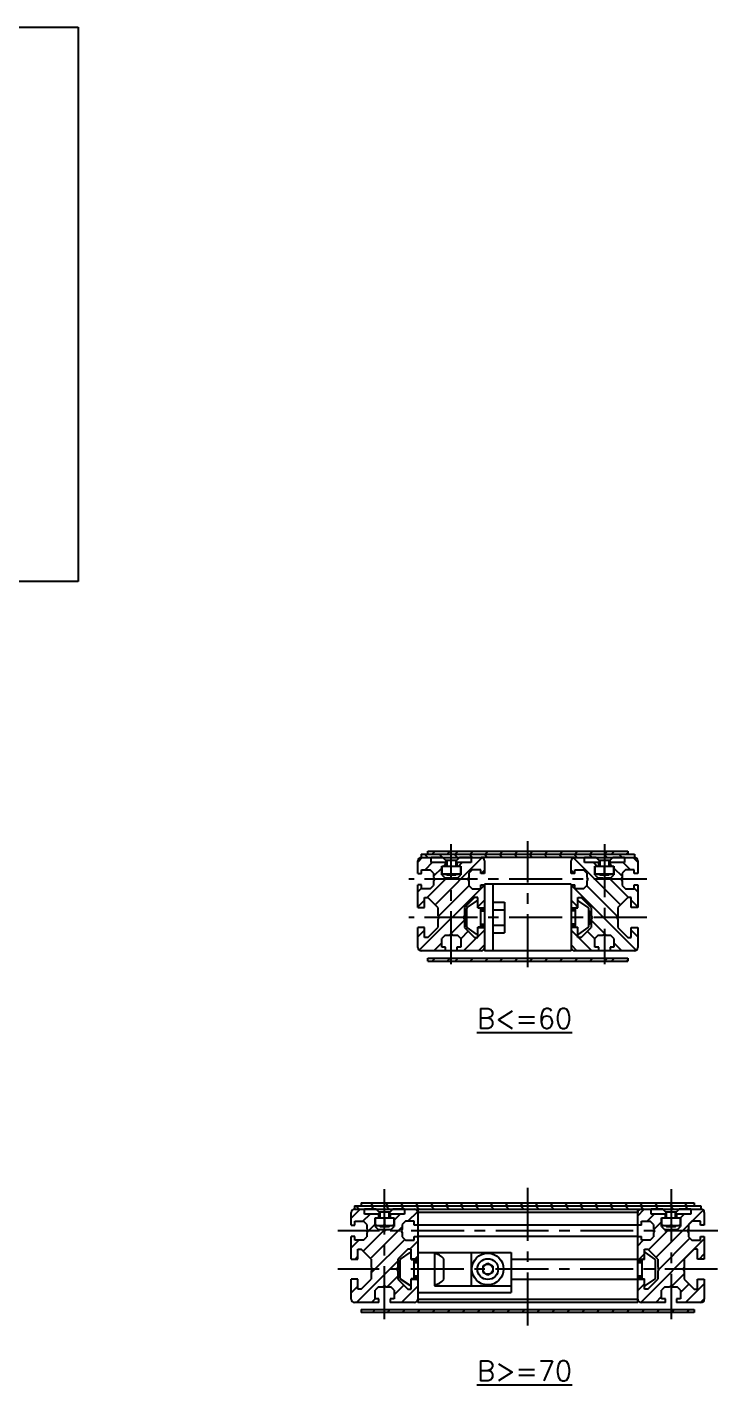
# Model space of a CAD drawing. Extents: x 0 to 1769, y -8 to 950.
# Drawn here: x 1362.1 to 1569.5, y 109.3 to 516.8 of the extents above; entities that cross this region are included whole.
import ezdxf

# ---------------------------------------------------------------- set-up
doc = ezdxf.new("R2010")
doc.units = 0
doc.header["$LTSCALE"] = 0.5
doc.linetypes.add('CENTER', pattern=[50.8, 31.75, -6.35, 6.35, -6.35])
for name, color, linetype in [('MSM_CENTER', 1, 'CENTER'), ('MSM_CONTINUOUS', 7, 'CONTINUOUS'), ('MSM_NARROW', 5, 'CONTINUOUS'), ('MSM_PART_NUMBER', 7, 'CONTINUOUS')]:
    doc.layers.add(name, color=color, linetype=linetype)
doc.styles.get("Standard").update_dxf_attribs({"font": 'txt.shx', "height": 3, "bigfont": 'bigfont.shx'})

msp = doc.modelspace()

# ---------------------------------------------------------------- linework, layer by layer
at = {"layer": 'MSM_CENTER'}
for p, q in [((1489.41, 235.53), (1489.41, 271.53)), ((1512.41, 234.63), (1512.41, 272.43)), ((1535.41, 271.53), (1535.41, 235.53)), ((1548.11, 261.03), (1476.71, 261.03)), ((1548.11, 249.53), (1476.71, 249.53)), ((1469.41, 129), (1469.41, 168)), ((1512.41, 127.1), (1512.41, 168.9)), ((1555.41, 168), (1555.41, 129)), ((1569.47, 155.5), (1455.41, 155.5)), ((1569.41, 144), (1455.41, 144))]:
    msp.add_line(p, q, dxfattribs=at)
at = {"layer": 'MSM_CONTINUOUS'}
for p, q in [((1482.41, 269.43), (1542.41, 269.43)), ((1482.41, 268.53), (1482.41, 269.43)), ((1542.41, 269.43), (1542.41, 268.53)), ((1479.41, 262.73), (1479.41, 266.53)), ((1480.41, 268.53), (1544.41, 268.53)), ((1480.41, 268.53), (1480.41, 267.53)), ((1480.41, 267.53), (1499.41, 267.53)), ((1483.41, 266.03), (1483.41, 267.53)), ((1486.91, 267.53), (1483.41, 267.53)), ((1487.71, 266.03), (1483.41, 266.03)), ((1486.56, 264.93), (1492.26, 264.93)), ((1486.56, 262.33), (1486.56, 264.93)), ((1486.66, 262.53), (1486.66, 264.93)), ((1486.91, 267.53), (1487.81, 266.63)), ((1487.71, 264.93), (1487.71, 266.03)), ((1487.81, 266.63), (1487.81, 264.93)), ((1491.01, 266.63), (1487.81, 266.63)), ((1489.41, 262.77), (1489.41, 264.93)), ((1491.01, 266.63), (1491.91, 267.53)), ((1491.01, 264.93), (1491.01, 266.63)), ((1491.11, 266.03), (1491.11, 264.93)), ((1495.41, 266.03), (1491.11, 266.03)), ((1495.41, 267.53), (1491.91, 267.53)), ((1492.16, 264.93), (1492.16, 262.53)), ((1492.26, 264.93), (1492.26, 262.33)), ((1495.41, 267.53), (1495.41, 266.03)), ((1525.41, 267.53), (1498.48, 267.53)), ((1499.41, 267.53), (1499.41, 267.53)), ((1499.41, 266.53), (1499.41, 262.73)), ((1525.41, 267.53), (1544.41, 267.53)), ((1526.34, 267.53), (1525.41, 267.53)), ((1525.41, 267.53), (1525.41, 267.53)), ((1525.41, 262.73), (1525.41, 266.53)), ((1529.41, 266.03), (1529.41, 267.53)), ((1532.91, 267.53), (1529.41, 267.53)), ((1533.71, 266.03), (1529.41, 266.03)), ((1532.56, 262.33), (1532.56, 264.93)), ((1532.56, 264.93), (1538.26, 264.93)), ((1532.66, 262.53), (1532.66, 264.93)), ((1532.91, 267.53), (1533.81, 266.63)), ((1533.71, 264.93), (1533.71, 266.03)), ((1537.01, 266.63), (1533.81, 266.63)), ((1533.81, 266.63), (1533.81, 264.93)), ((1535.41, 262.77), (1535.41, 264.93)), ((1537.01, 266.63), (1537.91, 267.53)), ((1537.01, 266.63), (1537.01, 264.93)), ((1537.11, 266.03), (1537.11, 264.93)), ((1541.41, 266.03), (1537.11, 266.03)), ((1541.41, 267.53), (1537.91, 267.53)), ((1538.16, 264.93), (1538.16, 262.53)), ((1538.26, 264.93), (1538.26, 262.33)), ((1541.41, 267.53), (1541.41, 266.03)), ((1544.41, 268.53), (1544.41, 267.53)), ((1545.41, 266.53), (1545.41, 262.73)), ((1479.41, 262.73), (1480.51, 262.73)), ((1480.51, 263.88), (1483.11, 263.88)), ((1480.51, 262.73), (1480.51, 263.88)), ((1484.11, 262.88), (1483.11, 263.88)), ((1484.11, 262.88), (1484.11, 261.55)), ((1484.11, 261.55), (1484.41, 261.03)), ((1484.41, 261.03), (1484.11, 260.51)), ((1486.56, 262.33), (1487.56, 261.33)), ((1492.16, 262.53), (1486.66, 262.53)), ((1488.89, 261.33), (1487.56, 261.33)), ((1487.86, 262.53), (1488.06, 262.33)), ((1488.06, 262.33), (1490.76, 262.33)), ((1489.41, 261.03), (1488.89, 261.33)), ((1489.93, 261.33), (1489.41, 261.03)), ((1491.26, 261.33), (1489.93, 261.33)), ((1490.76, 262.33), (1490.96, 262.53)), ((1491.26, 261.33), (1492.26, 262.33)), ((1494.71, 261.55), (1494.41, 261.03)), ((1494.41, 261.03), (1494.71, 260.51)), ((1495.71, 263.88), (1494.71, 262.88)), ((1494.71, 262.88), (1494.71, 261.55)), ((1498.31, 263.88), (1495.71, 263.88)), ((1498.31, 262.73), (1498.31, 263.88)), ((1499.41, 262.73), (1498.31, 262.73)), ((1526.51, 262.73), (1525.41, 262.73)), ((1526.51, 263.88), (1529.11, 263.88)), ((1526.51, 262.73), (1526.51, 263.88)), ((1530.11, 262.88), (1529.11, 263.88)), ((1530.11, 262.88), (1530.11, 261.55)), ((1530.11, 261.55), (1530.41, 261.03)), ((1530.41, 261.03), (1530.11, 260.51)), ((1532.56, 262.33), (1533.56, 261.33)), ((1538.16, 262.53), (1532.66, 262.53)), ((1534.89, 261.33), (1533.56, 261.33)), ((1533.86, 262.53), (1534.06, 262.33)), ((1534.06, 262.33), (1536.76, 262.33)), ((1535.41, 261.03), (1534.89, 261.33)), ((1535.93, 261.33), (1535.41, 261.03)), ((1537.26, 261.33), (1535.93, 261.33)), ((1536.76, 262.33), (1536.96, 262.53)), ((1537.26, 261.33), (1538.26, 262.33)), ((1540.71, 261.55), (1540.41, 261.03)), ((1540.41, 261.03), (1540.71, 260.51)), ((1541.71, 263.88), (1540.71, 262.88)), ((1540.71, 262.88), (1540.71, 261.55)), ((1544.31, 263.88), (1541.71, 263.88)), ((1544.31, 262.73), (1544.31, 263.88)), ((1545.41, 262.73), (1544.31, 262.73)), ((1479.41, 252.53), (1479.41, 259.33)), ((1480.51, 259.33), (1479.41, 259.33)), ((1480.51, 258.18), (1480.51, 259.33)), ((1483.11, 258.18), (1480.51, 258.18)), ((1483.11, 258.18), (1484.11, 259.18)), ((1484.11, 260.51), (1484.11, 259.18)), ((1494.71, 260.51), (1494.71, 259.18)), ((1494.71, 259.18), (1495.71, 258.18)), ((1495.71, 258.18), (1498.31, 258.18)), ((1498.31, 258.18), (1498.31, 259.33)), ((1498.31, 259.33), (1499.41, 259.33)), ((1525.41, 259.53), (1499.41, 259.53)), ((1499.41, 259.53), (1499.41, 239.53)), ((1501.91, 259.53), (1501.91, 239.53)), ((1525.41, 259.53), (1525.41, 239.53)), ((1525.41, 259.33), (1526.51, 259.33)), ((1526.51, 258.18), (1526.51, 259.33)), ((1529.11, 258.18), (1526.51, 258.18)), ((1529.11, 258.18), (1530.11, 259.18)), ((1530.11, 259.66), (1530.1, 259.66)), ((1530.11, 260.51), (1530.11, 259.18)), ((1540.71, 260.51), (1540.71, 259.18)), ((1540.71, 259.18), (1541.71, 258.18)), ((1541.71, 258.18), (1544.31, 258.18)), ((1544.31, 258.18), (1544.31, 259.33)), ((1544.31, 259.33), (1545.41, 259.33)), ((1545.41, 259.33), (1545.41, 252.53)), ((1481.41, 255.53), (1482.41, 255.53)), ((1481.41, 252.53), (1481.41, 255.53)), ((1481.41, 252.63), (1481.41, 253.83)), ((1485.41, 252.53), (1482.41, 255.53)), ((1496.41, 255.53), (1493.41, 252.53)), ((1494.24, 252.52), (1497.05, 254.49)), ((1497.41, 255.53), (1496.41, 255.53)), ((1497.41, 252.43), (1497.41, 255.53)), ((1501.91, 254.15), (1505.41, 254.15)), ((1505.41, 254.15), (1505.41, 244.91)), ((1527.41, 255.53), (1528.41, 255.53)), ((1527.41, 252.43), (1527.41, 255.53)), ((1530.58, 252.52), (1527.77, 254.49)), ((1531.41, 252.53), (1528.41, 255.53)), ((1542.41, 255.53), (1539.41, 252.53)), ((1543.41, 255.53), (1542.41, 255.53)), ((1543.41, 252.53), (1543.41, 255.53)), ((1543.41, 252.63), (1543.41, 253.83)), ((1479.41, 252.53), (1481.41, 252.53)), ((1481.41, 252.63), (1481.41, 252.63)), ((1485.41, 252.53), (1485.41, 250.05)), ((1485.41, 250.05), (1485.71, 249.53)), ((1485.71, 249.53), (1485.41, 249.01)), ((1485.41, 249.01), (1485.41, 246.53)), ((1493.41, 250.05), (1493.11, 249.53)), ((1493.11, 249.53), (1493.41, 249.01)), ((1493.41, 252.53), (1493.41, 250.05)), ((1493.41, 249.01), (1493.41, 246.53)), ((1493.91, 251.54), (1494.11, 251.74)), ((1493.91, 251.54), (1493.91, 247.52)), ((1494.11, 246.78), (1494.11, 252.27)), ((1497.41, 252.48), (1499.41, 252.48)), ((1497.41, 252.43), (1498.01, 252.43)), ((1498.21, 252.23), (1498.21, 246.83)), ((1499.41, 252.03), (1498.21, 252.03)), ((1501.91, 251.84), (1505.41, 251.84)), ((1525.41, 252.48), (1527.41, 252.48)), ((1525.41, 252.03), (1526.61, 252.03)), ((1526.61, 252.23), (1526.61, 246.83)), ((1527.41, 252.43), (1526.81, 252.43)), ((1530.71, 246.78), (1530.71, 252.27)), ((1530.91, 251.54), (1530.71, 251.74)), ((1530.91, 251.54), (1530.91, 247.52)), ((1531.41, 252.53), (1531.41, 250.05)), ((1531.41, 250.05), (1531.71, 249.53)), ((1531.71, 249.53), (1531.41, 249.01)), ((1531.41, 249.01), (1531.41, 246.53)), ((1539.41, 250.05), (1539.11, 249.53)), ((1539.11, 249.53), (1539.41, 249.01)), ((1539.41, 252.53), (1539.41, 250.05)), ((1539.41, 249.01), (1539.41, 246.53)), ((1543.41, 252.63), (1543.41, 252.63)), ((1545.41, 252.53), (1543.41, 252.53)), ((1481.41, 246.53), (1479.41, 246.53)), ((1479.41, 240.53), (1479.41, 246.53)), ((1481.41, 243.53), (1481.41, 246.53)), ((1482.41, 243.53), (1485.41, 246.53)), ((1493.41, 246.53), (1496.41, 243.53)), ((1493.91, 247.52), (1494.11, 247.32)), ((1497.05, 244.57), (1494.24, 246.54)), ((1497.41, 243.53), (1497.41, 246.63)), ((1498.01, 246.63), (1497.41, 246.63)), ((1497.41, 246.58), (1499.41, 246.58)), ((1498.21, 247.03), (1499.41, 247.03)), ((1501.91, 247.22), (1505.41, 247.22)), ((1501.91, 244.91), (1505.41, 244.91)), ((1526.61, 247.03), (1525.41, 247.03)), ((1527.41, 246.58), (1525.41, 246.58)), ((1526.81, 246.63), (1527.41, 246.63)), ((1527.41, 243.53), (1527.41, 246.63)), ((1527.77, 244.57), (1530.58, 246.54)), ((1528.41, 243.53), (1531.41, 246.53)), ((1530.91, 247.52), (1530.71, 247.32)), ((1539.41, 246.53), (1542.41, 243.53)), ((1543.41, 246.53), (1545.41, 246.53)), ((1543.41, 243.53), (1543.41, 246.53)), ((1543.41, 245.23), (1543.41, 246.43)), ((1545.41, 246.53), (1545.41, 240.53)), ((1482.41, 243.53), (1481.41, 243.53)), ((1487.56, 244.23), (1486.56, 243.23)), ((1486.56, 240.63), (1486.56, 243.23)), ((1487.71, 240.63), (1486.56, 240.63)), ((1487.56, 244.23), (1488.89, 244.23)), ((1487.71, 239.53), (1487.71, 240.63)), ((1488.89, 244.23), (1489.41, 244.53)), ((1489.41, 244.53), (1489.93, 244.23)), ((1489.93, 244.23), (1491.26, 244.23)), ((1492.26, 240.63), (1491.11, 240.63)), ((1491.11, 240.63), (1491.11, 239.53)), ((1492.26, 243.23), (1491.26, 244.23)), ((1492.26, 243.23), (1492.26, 240.63)), ((1496.41, 243.53), (1497.41, 243.53)), ((1528.41, 243.53), (1527.41, 243.53)), ((1533.56, 244.23), (1532.56, 243.23)), ((1532.56, 240.63), (1532.56, 243.23)), ((1533.71, 240.63), (1532.56, 240.63)), ((1533.56, 244.23), (1534.89, 244.23)), ((1533.71, 239.53), (1533.71, 240.63)), ((1534.89, 244.23), (1535.41, 244.53)), ((1535.41, 244.53), (1535.93, 244.23)), ((1535.93, 244.23), (1537.26, 244.23)), ((1538.26, 240.63), (1537.11, 240.63)), ((1537.11, 240.63), (1537.11, 239.53)), ((1538.26, 243.23), (1537.26, 244.23)), ((1538.26, 243.23), (1538.26, 240.63)), ((1542.41, 243.53), (1543.41, 243.53)), ((1498.41, 239.53), (1480.41, 239.53)), ((1482.41, 237.37), (1542.41, 237.37)), ((1482.41, 236.47), (1482.41, 237.37)), ((1482.41, 236.47), (1542.41, 236.47)), ((1525.41, 239.53), (1499.41, 239.53)), ((1544.41, 239.53), (1526.41, 239.53)), ((1542.41, 237.37), (1542.41, 236.47)), ((1462.41, 163.9), (1562.41, 163.9)), ((1462.41, 163.9), (1462.41, 163)), ((1562.41, 163.9), (1562.41, 163)), ((1459.41, 157.2), (1459.41, 161)), ((1460.41, 163), (1564.41, 163)), ((1460.41, 163), (1460.41, 162)), ((1460.41, 162), (1564.41, 162)), ((1463.41, 160.5), (1463.41, 162)), ((1466.91, 162), (1463.41, 162)), ((1467.71, 160.5), (1463.41, 160.5)), ((1466.56, 159.4), (1472.26, 159.4)), ((1466.56, 156.8), (1466.56, 159.4)), ((1466.66, 157), (1466.66, 159.4)), ((1466.91, 162), (1467.81, 161.1)), ((1467.71, 159.4), (1467.71, 160.5)), ((1467.81, 161.1), (1467.81, 159.4)), ((1471.01, 161.1), (1467.81, 161.1)), ((1469.41, 159.4), (1469.41, 157.25)), ((1471.01, 161.1), (1471.91, 162)), ((1471.01, 159.4), (1471.01, 161.1)), ((1471.11, 160.5), (1471.11, 159.4)), ((1475.41, 160.5), (1471.11, 160.5)), ((1475.41, 162), (1471.91, 162)), ((1472.16, 159.4), (1472.16, 157)), ((1472.26, 159.4), (1472.26, 156.8)), ((1475.41, 162), (1475.41, 160.5)), ((1479.41, 162), (1479.41, 134)), ((1545.41, 161), (1479.41, 161)), ((1545.41, 134), (1545.41, 162)), ((1549.41, 160.5), (1549.41, 162)), ((1552.91, 162), (1549.41, 162)), ((1553.71, 160.5), (1549.41, 160.5)), ((1552.56, 156.8), (1552.56, 159.4)), ((1552.56, 159.4), (1558.26, 159.4)), ((1552.66, 157), (1552.66, 159.4)), ((1552.91, 162), (1553.81, 161.1)), ((1553.71, 159.4), (1553.71, 160.5)), ((1553.81, 161.1), (1553.81, 159.4)), ((1557.01, 161.1), (1553.81, 161.1)), ((1555.41, 159.4), (1555.41, 157.25)), ((1557.01, 161.1), (1557.91, 162)), ((1557.01, 159.4), (1557.01, 161.1)), ((1557.11, 160.5), (1557.11, 159.4)), ((1561.41, 160.5), (1557.11, 160.5)), ((1561.41, 162), (1557.91, 162)), ((1558.16, 159.4), (1558.16, 157)), ((1558.26, 159.4), (1558.26, 156.8)), ((1561.41, 162), (1561.41, 160.5)), ((1564.41, 163), (1564.41, 162)), ((1565.41, 161), (1565.41, 157.2)), ((1459.41, 157.2), (1460.51, 157.2)), ((1460.51, 158.35), (1463.11, 158.35)), ((1460.51, 157.2), (1460.51, 158.35)), ((1464.11, 157.35), (1463.11, 158.35)), ((1464.11, 157.35), (1464.11, 156.02)), ((1464.11, 156.02), (1464.41, 155.5)), ((1464.41, 155.5), (1464.11, 154.98)), ((1464.11, 154.98), (1464.11, 153.65)), ((1466.56, 156.8), (1467.56, 155.8)), ((1472.16, 157), (1466.66, 157)), ((1468.89, 155.8), (1467.56, 155.8)), ((1467.86, 157), (1468.06, 156.8)), ((1468.06, 156.8), (1470.76, 156.8)), ((1469.41, 155.5), (1468.89, 155.8)), ((1469.93, 155.8), (1469.41, 155.5)), ((1471.26, 155.8), (1469.93, 155.8)), ((1470.76, 156.8), (1470.96, 157)), ((1471.26, 155.8), (1472.26, 156.8)), ((1474.71, 156.02), (1474.41, 155.5)), ((1474.41, 155.5), (1474.71, 154.98)), ((1475.71, 158.35), (1474.71, 157.35)), ((1474.71, 157.35), (1474.71, 156.02)), ((1474.71, 154.98), (1474.71, 153.65)), ((1478.31, 158.35), (1475.71, 158.35)), ((1478.31, 157.2), (1478.31, 158.35)), ((1479.41, 157.2), (1478.31, 157.2)), ((1479.41, 157.25), (1545.41, 157.25)), ((1546.51, 157.2), (1545.41, 157.2)), ((1546.51, 158.35), (1549.11, 158.35)), ((1546.51, 157.2), (1546.51, 158.35)), ((1550.11, 157.35), (1549.11, 158.35)), ((1550.11, 157.35), (1550.11, 156.02)), ((1550.11, 156.02), (1550.41, 155.5)), ((1550.41, 155.5), (1550.11, 154.98)), ((1550.11, 154.98), (1550.11, 153.65)), ((1552.56, 156.8), (1553.56, 155.8)), ((1558.16, 157), (1552.66, 157)), ((1554.89, 155.8), (1553.56, 155.8)), ((1553.86, 157), (1554.06, 156.8)), ((1554.06, 156.8), (1556.76, 156.8)), ((1555.41, 155.5), (1554.89, 155.8)), ((1555.93, 155.8), (1555.41, 155.5)), ((1557.26, 155.8), (1555.93, 155.8)), ((1556.76, 156.8), (1556.96, 157)), ((1557.26, 155.8), (1558.26, 156.8)), ((1560.71, 156.02), (1560.41, 155.5)), ((1560.41, 155.5), (1560.71, 154.98)), ((1561.71, 158.35), (1560.71, 157.35)), ((1560.71, 157.35), (1560.71, 156.02)), ((1560.71, 154.98), (1560.71, 153.65)), ((1564.31, 158.35), (1561.71, 158.35)), ((1564.31, 157.2), (1564.31, 158.35)), ((1565.41, 157.2), (1564.31, 157.2)), ((1459.41, 147), (1459.41, 153.8)), ((1460.51, 153.8), (1459.41, 153.8)), ((1460.51, 152.65), (1460.51, 153.8)), ((1463.11, 152.65), (1460.51, 152.65)), ((1463.11, 152.65), (1464.11, 153.65)), ((1474.71, 154.13), (1474.72, 154.13)), ((1474.71, 153.65), (1475.71, 152.65)), ((1475.71, 152.65), (1478.31, 152.65)), ((1478.31, 152.65), (1478.31, 153.8)), ((1478.31, 153.8), (1479.41, 153.8)), ((1545.41, 153.75), (1479.41, 153.75)), ((1479.41, 153.5), (1479.41, 147.3)), ((1545.41, 153.8), (1546.51, 153.8)), ((1546.51, 152.65), (1546.51, 153.8)), ((1549.11, 152.65), (1546.51, 152.65)), ((1549.11, 152.65), (1550.11, 153.65)), ((1550.11, 154.13), (1550.1, 154.13)), ((1560.71, 153.65), (1561.71, 152.65)), ((1561.71, 152.65), (1564.31, 152.65)), ((1564.31, 152.65), (1564.31, 153.8)), ((1564.31, 153.8), (1565.41, 153.8)), ((1565.41, 153.8), (1565.41, 147)), ((1459.41, 147), (1461.41, 147)), ((1461.41, 150), (1462.41, 150)), ((1461.41, 147), (1461.41, 150)), ((1461.41, 147.1), (1461.41, 148.3)), ((1461.41, 147.1), (1461.41, 147.1)), ((1465.41, 147), (1462.41, 150)), ((1465.41, 147), (1465.41, 144.52)), ((1476.41, 150), (1473.41, 147)), ((1473.41, 147), (1473.41, 144.52)), ((1474.11, 141.26), (1474.11, 146.74)), ((1474.24, 146.99), (1477.05, 148.96)), ((1477.41, 150), (1476.41, 150)), ((1477.41, 146.9), (1477.41, 150)), ((1479.41, 147), (1477.41, 147)), ((1477.41, 146.9), (1478.01, 146.9)), ((1479.41, 149), (1507.41, 149)), ((1479.41, 147.16), (1479.41, 135)), ((1484.41, 149), (1484.41, 139)), ((1487.16, 140.87), (1487.16, 147.12)), ((1495.41, 149), (1495.41, 139)), ((1507.41, 149), (1507.41, 137)), ((1507.41, 147), (1547.41, 147)), ((1547.41, 146.9), (1546.81, 146.9)), ((1547.41, 150), (1548.41, 150)), ((1547.41, 146.9), (1547.41, 150)), ((1550.58, 146.99), (1547.77, 148.96)), ((1551.41, 147), (1548.41, 150)), ((1550.71, 141.26), (1550.71, 146.74)), ((1551.41, 147), (1551.41, 144.52)), ((1562.41, 150), (1559.41, 147)), ((1559.41, 147), (1559.41, 144.52)), ((1563.41, 150), (1562.41, 150)), ((1563.41, 147), (1563.41, 150)), ((1563.41, 147.1), (1563.41, 148.3)), ((1563.41, 147.1), (1563.41, 147.1)), ((1565.41, 147), (1563.41, 147)), ((1465.41, 144.52), (1465.71, 144)), ((1465.71, 144), (1465.41, 143.48)), ((1465.41, 143.48), (1465.41, 141)), ((1473.41, 144.52), (1473.11, 144)), ((1473.11, 144), (1473.41, 143.48)), ((1473.41, 143.48), (1473.41, 141)), ((1478.21, 146.7), (1478.21, 141.3)), ((1479.41, 146.5), (1478.21, 146.5)), ((1500.41, 145.73), (1498.91, 144.87)), ((1498.91, 144.87), (1498.91, 143.13)), ((1498.91, 143.13), (1500.41, 142.27)), ((1501.91, 144.87), (1500.41, 145.73)), ((1500.41, 142.27), (1501.91, 143.13)), ((1501.91, 144.87), (1501.91, 143.13)), ((1546.61, 146.5), (1545.41, 146.5)), ((1546.61, 146.7), (1546.61, 141.3)), ((1551.41, 144.52), (1551.71, 144)), ((1551.71, 144), (1551.41, 143.48)), ((1551.41, 143.48), (1551.41, 141)), ((1559.41, 144.52), (1559.11, 144)), ((1559.11, 144), (1559.41, 143.48)), ((1559.41, 143.48), (1559.41, 141)), ((1461.41, 141), (1459.41, 141)), ((1459.41, 135), (1459.41, 141)), ((1461.41, 138), (1461.41, 141)), ((1462.41, 138), (1465.41, 141)), ((1467.56, 138.7), (1466.56, 137.7)), ((1467.56, 138.7), (1468.89, 138.7)), ((1468.89, 138.7), (1469.41, 139)), ((1469.41, 139), (1469.93, 138.7)), ((1469.93, 138.7), (1471.26, 138.7)), ((1472.26, 137.7), (1471.26, 138.7)), ((1473.41, 141), (1476.41, 138)), ((1477.05, 139.04), (1474.24, 141.01)), ((1477.41, 138), (1477.41, 141.1)), ((1478.01, 141.1), (1477.41, 141.1)), ((1477.41, 141), (1479.41, 141)), ((1478.21, 141.5), (1479.41, 141.5)), ((1484.41, 139), (1507.41, 139)), ((1507.41, 141), (1547.41, 141)), ((1545.41, 141.5), (1546.61, 141.5)), ((1546.81, 141.1), (1547.41, 141.1)), ((1547.41, 138), (1547.41, 141.1)), ((1547.77, 139.04), (1550.58, 141.01)), ((1548.41, 138), (1551.41, 141)), ((1553.56, 138.7), (1552.56, 137.7)), ((1553.56, 138.7), (1554.89, 138.7)), ((1554.89, 138.7), (1555.41, 139)), ((1555.41, 139), (1555.93, 138.7)), ((1555.93, 138.7), (1557.26, 138.7)), ((1558.26, 137.7), (1557.26, 138.7)), ((1559.41, 141), (1562.41, 138)), ((1563.41, 141), (1565.41, 141)), ((1563.41, 138), (1563.41, 141)), ((1563.41, 139.7), (1563.41, 140.9)), ((1565.41, 141), (1565.41, 135)), ((1462.41, 138), (1461.41, 138)), ((1466.56, 135.1), (1466.56, 137.7)), ((1467.71, 135.1), (1466.56, 135.1)), ((1467.71, 134), (1467.71, 135.1)), ((1472.26, 135.1), (1471.11, 135.1)), ((1471.11, 135.1), (1471.11, 134)), ((1472.26, 137.7), (1472.26, 135.1)), ((1476.41, 138), (1477.41, 138)), ((1479.41, 137), (1507.41, 137)), ((1479.41, 135), (1479.41, 135)), ((1479.41, 135), (1545.41, 135)), ((1548.41, 138), (1547.41, 138)), ((1552.56, 135.1), (1552.56, 137.7)), ((1553.71, 135.1), (1552.56, 135.1)), ((1553.71, 134), (1553.71, 135.1)), ((1558.26, 135.1), (1557.11, 135.1)), ((1557.11, 135.1), (1557.11, 134)), ((1558.26, 137.7), (1558.26, 135.1)), ((1562.41, 138), (1563.41, 138)), ((1467.71, 134), (1460.41, 134)), ((1462.41, 131.84), (1562.41, 131.84)), ((1462.41, 131.84), (1462.41, 130.94)), ((1562.41, 130.94), (1462.41, 130.94)), ((1478.41, 134), (1471.11, 134)), ((1545.41, 134), (1479.41, 134)), ((1553.71, 134), (1546.41, 134)), ((1564.41, 134), (1557.11, 134)), ((1562.41, 134.03), (1562.41, 134)), ((1562.41, 131.84), (1562.41, 130.94))]:
    msp.add_line(p, q, dxfattribs=at)
for radius in [4.75, 3.12, 1.5]:
    msp.add_circle((1500.41, 144), radius, dxfattribs=at)
for centre, radius, start, end in [((1480.41, 266.53), 1, 90, 180), ((1498.41, 266.53), 1, 0, 90), ((1526.41, 266.53), 1, 90, 180), ((1544.41, 266.53), 1, 0, 90), ((1488.04, 266.44), 3.91, 249.4278, 290.5722), ((1490.79, 266.5), 3.97, 249.7438, 290.2562), ((1534.04, 266.44), 3.91, 249.4278, 290.5722), ((1536.79, 266.5), 3.97, 249.7438, 290.2562), ((1497.18, 254.3), 0.228, 0.0002, 124.9919), ((1527.64, 254.3), 0.228, 55.0081, 179.9998), ((1494.41, 252.27), 0.3, 124.992, 180), ((1498.01, 252.23), 0.2, 0, 90), ((1526.81, 252.23), 0.2, 90, 180), ((1530.41, 252.27), 0.3, 360, 55.008), ((1494.41, 246.78), 0.3, 180, 235.008), ((1497.18, 244.76), 0.228, 235.0081, 359.9998), ((1498.01, 246.83), 0.2, 270, 0), ((1526.81, 246.83), 0.2, 180, 270), ((1527.64, 244.76), 0.228, 180.0002, 304.9919), ((1530.41, 246.78), 0.3, 304.992, 0), ((1480.41, 240.53), 1, 180, 270), ((1498.41, 240.53), 1, 270, 0), ((1526.41, 240.53), 1, 180, 270), ((1544.41, 240.53), 1, 270, 0), ((1460.41, 161), 1, 90, 180), ((1478.41, 161), 1, 0, 90), ((1546.41, 161), 1, 90, 180), ((1564.41, 161), 1, 0, 90), ((1468.04, 160.91), 3.91, 249.4278, 290.5722), ((1470.79, 160.97), 3.97, 249.7438, 290.2562), ((1554.04, 160.91), 3.91, 249.4278, 290.5722), ((1556.79, 160.97), 3.97, 249.7438, 290.2562), ((1474.41, 146.74), 0.3, 124.992, 180), ((1477.18, 148.77), 0.228, 0.0002, 124.9919), ((1478.01, 146.7), 0.2, 0, 90), ((1479.11, 147.3), 0.3, 270, 0), ((1483.51, 144.09), 4.75, 39.7731, 79.0684), ((1546.81, 146.7), 0.2, 90, 180), ((1547.64, 148.77), 0.228, 55.0081, 179.9998), ((1550.41, 146.74), 0.3, 360, 55.008), ((1474.41, 141.26), 0.3, 180, 235.008), ((1477.18, 139.23), 0.228, 235.0081, 359.9998), ((1478.01, 141.3), 0.2, 270, 0), ((1479.11, 140.7), 0.3, 0, 90), ((1483.51, 143.91), 4.75, 280.9316, 320.2269), ((1546.81, 141.3), 0.2, 180, 270), ((1547.64, 139.23), 0.228, 180.0002, 304.9919), ((1550.41, 141.26), 0.3, 304.992, 0), ((1460.41, 135), 1, 180, 270), ((1478.41, 135), 1, 270, 0), ((1546.41, 135), 1, 180, 270), ((1564.41, 135), 1, 270, 0)]:
    msp.add_arc(centre, radius, start, end, dxfattribs=at)
at = {"layer": 'MSM_NARROW'}
for p, q in [((1223.51, 516.81), (1377.38, 516.81)), ((1377.38, 516.81), (1377.38, 350.41)), ((1377.38, 350.41), (1223.51, 350.41)), ((1483.68, 268.53), (1484.58, 269.43)), ((1488.17, 268.53), (1489.07, 269.43)), ((1490.59, 268.53), (1491.49, 269.43)), ((1495.08, 268.53), (1495.98, 269.43)), ((1499.57, 268.53), (1500.47, 269.43)), ((1504.06, 268.53), (1504.96, 269.43)), ((1508.55, 268.53), (1509.45, 269.43)), ((1513.04, 268.53), (1513.94, 269.43)), ((1517.53, 268.53), (1518.43, 269.43)), ((1522.02, 268.53), (1522.92, 269.43)), ((1526.51, 268.53), (1527.41, 269.43)), ((1531, 268.53), (1531.9, 269.43)), ((1535.49, 268.53), (1536.39, 269.43)), ((1537.56, 268.53), (1538.46, 269.43)), ((1480.74, 267.53), (1479.41, 266.2)), ((1482.36, 267.53), (1481.36, 268.53)), ((1483.73, 266.03), (1481.58, 263.88)), ((1498.66, 267.49), (1484.56, 253.38)), ((1486.85, 267.53), (1485.85, 268.53)), ((1487.71, 265.52), (1487.12, 264.93)), ((1488.06, 266.63), (1488.06, 264.93)), ((1491.34, 267.53), (1490.34, 268.53)), ((1490.76, 266.63), (1490.76, 264.93)), ((1492.71, 266.03), (1491.61, 264.93)), ((1495.83, 267.53), (1494.83, 268.53)), ((1500.32, 267.53), (1499.32, 268.53)), ((1504.81, 267.53), (1503.81, 268.53)), ((1509.3, 267.53), (1508.3, 268.53)), ((1513.79, 267.53), (1512.79, 268.53)), ((1518.28, 267.53), (1517.28, 268.53)), ((1522.77, 267.53), (1521.77, 268.53)), ((1526.16, 267.49), (1540.26, 253.38)), ((1527.26, 267.53), (1526.26, 268.53)), ((1531.75, 267.53), (1530.75, 268.53)), ((1532.11, 266.03), (1533.21, 264.93)), ((1534.06, 266.63), (1534.06, 264.93)), ((1536.24, 267.53), (1535.24, 268.53)), ((1536.76, 266.63), (1536.76, 264.93)), ((1537.11, 265.52), (1537.7, 264.93)), ((1540.73, 267.53), (1539.73, 268.53)), ((1541.09, 266.03), (1543.24, 263.88)), ((1542.05, 268.53), (1542.41, 268.89)), ((1544.08, 267.53), (1545.41, 266.2)), ((1544.41, 268.34), (1544.22, 268.53)), ((1480.51, 262.81), (1480.43, 262.73)), ((1488.01, 261.33), (1482.21, 255.53)), ((1486.56, 264.37), (1484.11, 261.92)), ((1488.06, 262.33), (1488.06, 262.53)), ((1490.76, 262.33), (1490.76, 262.53)), ((1499.41, 263.75), (1498.39, 262.73)), ((1525.41, 263.75), (1526.43, 262.73)), ((1534.06, 262.33), (1534.06, 262.53)), ((1536.76, 262.33), (1536.76, 262.53)), ((1536.81, 261.33), (1542.61, 255.53)), ((1538.26, 264.37), (1540.71, 261.92)), ((1544.31, 262.81), (1544.39, 262.73)), ((1480.51, 258.32), (1479.41, 257.22)), ((1499.41, 259.26), (1479.85, 239.7)), ((1494.78, 259.11), (1485.52, 249.86)), ((1525.41, 259.26), (1544.97, 239.7)), ((1530.04, 259.11), (1539.3, 249.86)), ((1544.31, 258.32), (1545.41, 257.22)), ((1481.41, 254.73), (1479.41, 252.73)), ((1499.41, 254.77), (1497.41, 252.77)), ((1525.41, 254.77), (1527.41, 252.77)), ((1543.41, 254.73), (1545.41, 252.73)), ((1493.41, 248.77), (1488.87, 244.23)), ((1493.91, 251.54), (1494.11, 251.54)), ((1498.21, 251.54), (1499.41, 251.54)), ((1526.61, 251.54), (1525.41, 251.54)), ((1530.91, 251.54), (1530.71, 251.54)), ((1531.41, 248.77), (1535.95, 244.23)), ((1481.41, 245.75), (1479.41, 243.75)), ((1494.54, 245.4), (1492.26, 243.13)), ((1493.91, 247.52), (1494.11, 247.52)), ((1499.41, 245.79), (1497.41, 243.79)), ((1498.21, 247.52), (1499.41, 247.52)), ((1526.61, 247.52), (1525.41, 247.52)), ((1525.41, 245.79), (1527.41, 243.79)), ((1530.28, 245.4), (1532.56, 243.13)), ((1530.91, 247.52), (1530.71, 247.52)), ((1543.41, 245.75), (1545.41, 243.75)), ((1486.56, 241.92), (1484.17, 239.53)), ((1497.15, 243.53), (1493.15, 239.53)), ((1499.41, 241.3), (1497.64, 239.53)), ((1525.41, 241.3), (1527.18, 239.53)), ((1527.67, 243.53), (1531.67, 239.53)), ((1538.26, 241.92), (1540.65, 239.53)), ((1483.68, 236.47), (1484.58, 237.37)), ((1488.17, 236.47), (1489.07, 237.37)), ((1490.59, 236.47), (1491.49, 237.37)), ((1495.08, 236.47), (1495.98, 237.37)), ((1499.57, 236.47), (1500.47, 237.37)), ((1504.06, 236.47), (1504.96, 237.37)), ((1508.55, 236.47), (1509.45, 237.37)), ((1513.04, 236.47), (1513.94, 237.37)), ((1517.53, 236.47), (1518.43, 237.37)), ((1522.02, 236.47), (1522.92, 237.37)), ((1526.51, 236.47), (1527.41, 237.37)), ((1531, 236.47), (1531.9, 237.37)), ((1535.49, 236.47), (1536.39, 237.37)), ((1537.56, 236.47), (1538.46, 237.37)), ((1542.05, 236.47), (1542.41, 236.82)), ((1466.11, 163.9), (1465.21, 163)), ((1470.6, 163.9), (1469.7, 163)), ((1475.09, 163.9), (1474.19, 163)), ((1479.58, 163.9), (1478.68, 163)), ((1484.07, 163.9), (1483.17, 163)), ((1488.56, 163.9), (1487.66, 163)), ((1493.05, 163.9), (1492.15, 163)), ((1497.54, 163.9), (1496.64, 163)), ((1502.03, 163.9), (1501.13, 163)), ((1506.52, 163.9), (1505.62, 163)), ((1511.01, 163.9), (1510.11, 163)), ((1515.5, 163.9), (1514.6, 163)), ((1519.99, 163.9), (1519.09, 163)), ((1524.48, 163.9), (1523.58, 163)), ((1528.97, 163.9), (1528.07, 163)), ((1533.46, 163.9), (1532.56, 163)), ((1537.95, 163.9), (1537.05, 163)), ((1542.44, 163.9), (1541.54, 163)), ((1546.93, 163.9), (1546.03, 163)), ((1551.42, 163.9), (1550.52, 163)), ((1555.91, 163.9), (1555.01, 163)), ((1560.4, 163.9), (1559.5, 163)), ((1459.41, 159.32), (1462.09, 162)), ((1460.83, 163), (1461.83, 162)), ((1462.93, 158.35), (1465.08, 160.5)), ((1465.32, 163), (1466.32, 162)), ((1468.06, 159.4), (1468.06, 161.1)), ((1469.81, 163), (1470.81, 162)), ((1470.76, 159.4), (1470.76, 161.1)), ((1472.26, 158.7), (1474.06, 160.5)), ((1474.3, 163), (1475.3, 162)), ((1475.41, 161.85), (1475.56, 162)), ((1476.4, 158.35), (1479.36, 161.31)), ((1478.79, 163), (1479.79, 162)), ((1483.28, 163), (1484.28, 162)), ((1487.77, 163), (1488.77, 162)), ((1492.26, 163), (1493.26, 162)), ((1496.75, 163), (1497.75, 162)), ((1501.24, 163), (1502.24, 162)), ((1505.73, 163), (1506.73, 162)), ((1510.22, 163), (1511.22, 162)), ((1514.71, 163), (1515.71, 162)), ((1519.2, 163), (1520.2, 162)), ((1523.69, 163), (1524.69, 162)), ((1528.18, 163), (1529.18, 162)), ((1532.67, 163), (1533.67, 162)), ((1537.16, 163), (1538.16, 162)), ((1541.65, 163), (1542.65, 162)), ((1545.41, 160.01), (1547.4, 162)), ((1546.14, 163), (1547.14, 162)), ((1548.24, 158.35), (1550.39, 160.5)), ((1550.63, 163), (1551.63, 162)), ((1554.06, 159.4), (1554.06, 161.1)), ((1555.12, 163), (1556.12, 162)), ((1555.41, 152.05), (1565.09, 161.73)), ((1556.76, 159.4), (1556.76, 161.1)), ((1558.26, 159.39), (1559.37, 160.5)), ((1559.61, 163), (1560.61, 162)), ((1564.1, 163), (1564.41, 162.69)), ((1462.98, 149.43), (1469.19, 155.63)), ((1464.2, 155.13), (1466.56, 157.49)), ((1465.23, 147.18), (1474.71, 156.66)), ((1468.06, 156.8), (1468.06, 157)), ((1470.76, 156.8), (1470.76, 157)), ((1548.64, 149.77), (1554.67, 155.8)), ((1550.22, 155.84), (1552.56, 158.18)), ((1554.06, 156.8), (1554.06, 157)), ((1556.76, 156.8), (1556.76, 157)), ((1565.05, 157.2), (1565.41, 157.56)), ((1565.56, 155.59), (1565.47, 155.5)), ((1459.41, 150.34), (1461.72, 152.65)), ((1465.41, 142.87), (1475.45, 152.91)), ((1477.03, 150), (1479.41, 152.38)), ((1545.41, 151.03), (1547.03, 152.65)), ((1546.34, 134), (1565.41, 153.07)), ((1550.89, 147.53), (1555.41, 152.05)), ((1551.52, 143.67), (1561.11, 153.25)), ((1460.56, 147), (1461.41, 147.85)), ((1478.52, 147), (1479.41, 147.89)), ((1545.87, 147), (1547.41, 148.54)), ((1547.41, 147.44), (1546.97, 147)), ((1563.83, 147), (1565.41, 148.58)), ((1461.03, 134), (1473.41, 146.38)), ((1478.21, 146.01), (1479.41, 146.01)), ((1545.41, 146.01), (1546.61, 146.01)), ((1459.41, 136.87), (1461.41, 138.87)), ((1470.22, 138.7), (1473.41, 141.89)), ((1472.26, 136.25), (1475.21, 139.2)), ((1474.5, 134), (1479.41, 138.91)), ((1478.21, 141.99), (1479.41, 141.99)), ((1545.41, 141.99), (1546.61, 141.99)), ((1545.47, 141), (1545.41, 140.94)), ((1545.41, 137.56), (1547.41, 139.56)), ((1555.47, 141), (1555.41, 140.94)), ((1555.68, 138.85), (1559.41, 142.58)), ((1558.26, 136.94), (1560.87, 139.54)), ((1559.81, 134), (1565.41, 139.6)), ((1465.52, 134), (1466.62, 135.1)), ((1550.83, 134), (1552.56, 135.73)), ((1564.3, 134), (1565.41, 135.11)), ((1466.64, 131.84), (1465.74, 130.94)), ((1471.13, 131.84), (1470.23, 130.94)), ((1475.62, 131.84), (1474.72, 130.94)), ((1480.11, 131.84), (1479.21, 130.94)), ((1484.6, 131.84), (1483.7, 130.94)), ((1489.09, 131.84), (1488.19, 130.94)), ((1493.58, 131.84), (1492.68, 130.94)), ((1498.07, 131.84), (1497.17, 130.94)), ((1502.56, 131.84), (1501.66, 130.94)), ((1507.05, 131.84), (1506.15, 130.94)), ((1511.54, 131.84), (1510.64, 130.94)), ((1516.03, 131.84), (1515.13, 130.94)), ((1520.52, 131.84), (1519.62, 130.94)), ((1525.01, 131.84), (1524.11, 130.94)), ((1529.5, 131.84), (1528.6, 130.94)), ((1533.99, 131.84), (1533.09, 130.94)), ((1538.48, 131.84), (1537.58, 130.94)), ((1542.97, 131.84), (1542.07, 130.94)), ((1547.47, 131.84), (1546.57, 130.94)), ((1551.96, 131.84), (1551.06, 130.94)), ((1556.45, 131.84), (1555.55, 130.94)), ((1560.94, 131.84), (1560.04, 130.94))]:
    msp.add_line(p, q, dxfattribs=at)

# ---------------------------------------------------------------- texts
at = {"layer": 'MSM_PART_NUMBER'}
for s, p in [('%%UB<=60', (1497.16, 216.25)), ('%%UB>=70', (1497.16, 110.46))]:
    msp.add_text(s, height=6, dxfattribs=at).set_placement(p)

doc.saveas('drawing.dxf')
